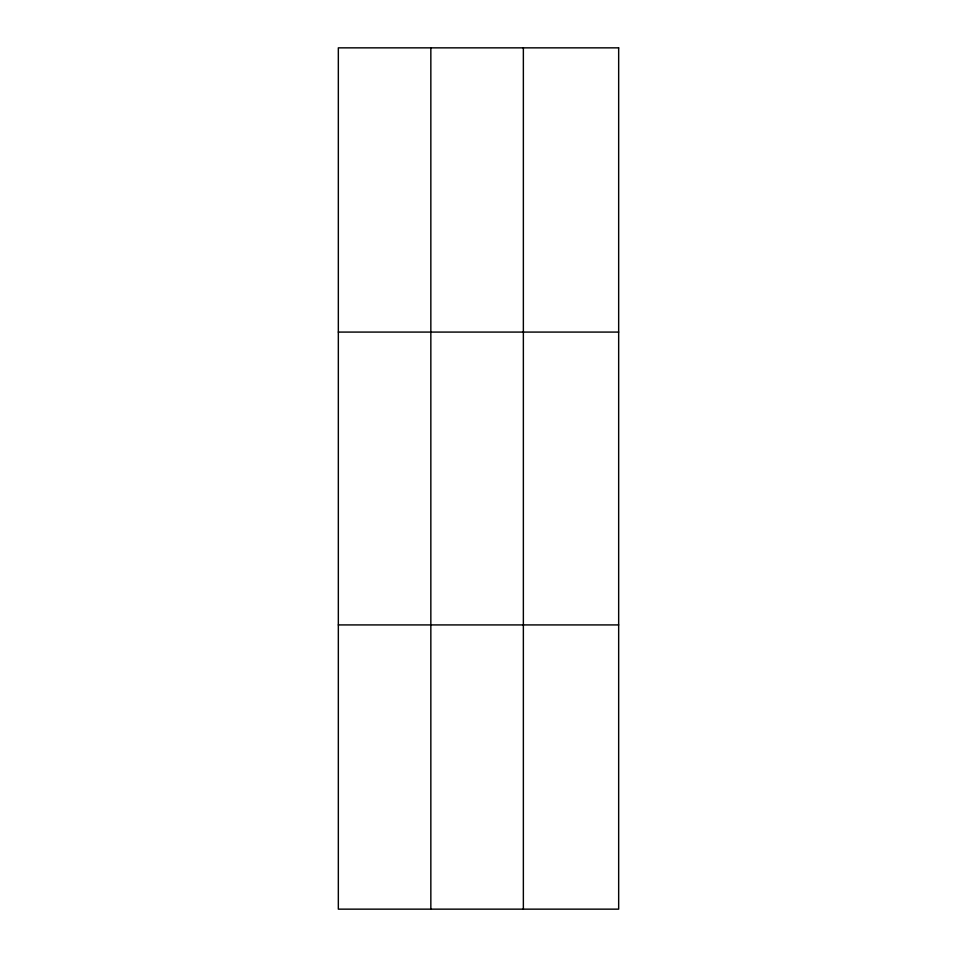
<?xml version="1.0" encoding="UTF-8"?>
<svg xmlns="http://www.w3.org/2000/svg" width="957" height="957" viewBox="0 0 957 957"><rect width="100%" height="100%" fill="white"/><g stroke="black" fill="none" stroke-linecap="round" stroke-linejoin="round"><path stroke-width="1.44" d="M430.841 47.85L430.841 909.15M523.359 47.85L523.359 909.15M338.335 332.079L618.665 332.079M338.335 624.921L618.665 624.921M618.665 47.85L338.335 47.85L338.335 909.15L618.665 909.15L618.665 47.85"/></g></svg>
